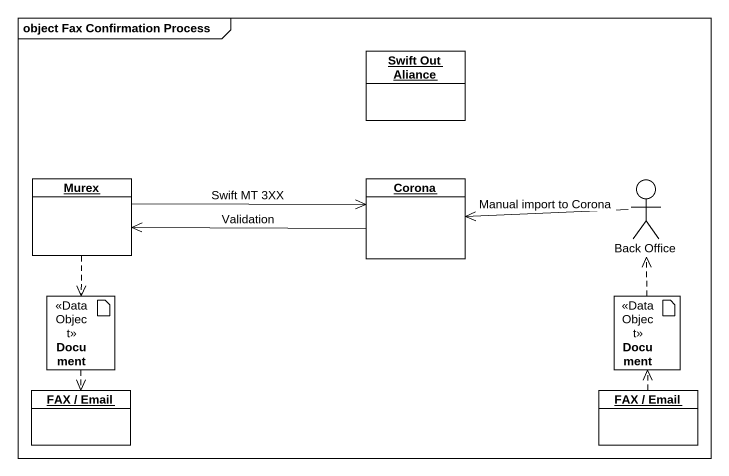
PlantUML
@startuml
mainframe object Fax Confirmation Process
allowmixing
hide circle
hide empty members
object "Swift Out Aliance" as Swift_Out_Aliance
object Murex
object Corona
actor "Back Office" as Back_Office
artifact Document <<DataObject>>
artifact "Document" as Document_2 <<DataObject>>
object "FAX / Email" as FAX_Email
object "FAX / Email" as FAX_Email_2
Murex -right-> Corona : Swift MT 3XX
Murex ..> Document
Corona -left-> Murex : Validation
Back_Office -left-> Corona : Manual import to Corona
Document ..> FAX_Email
Document_2 .up.> Back_Office
FAX_Email_2 .up.> Document_2
@enduml
